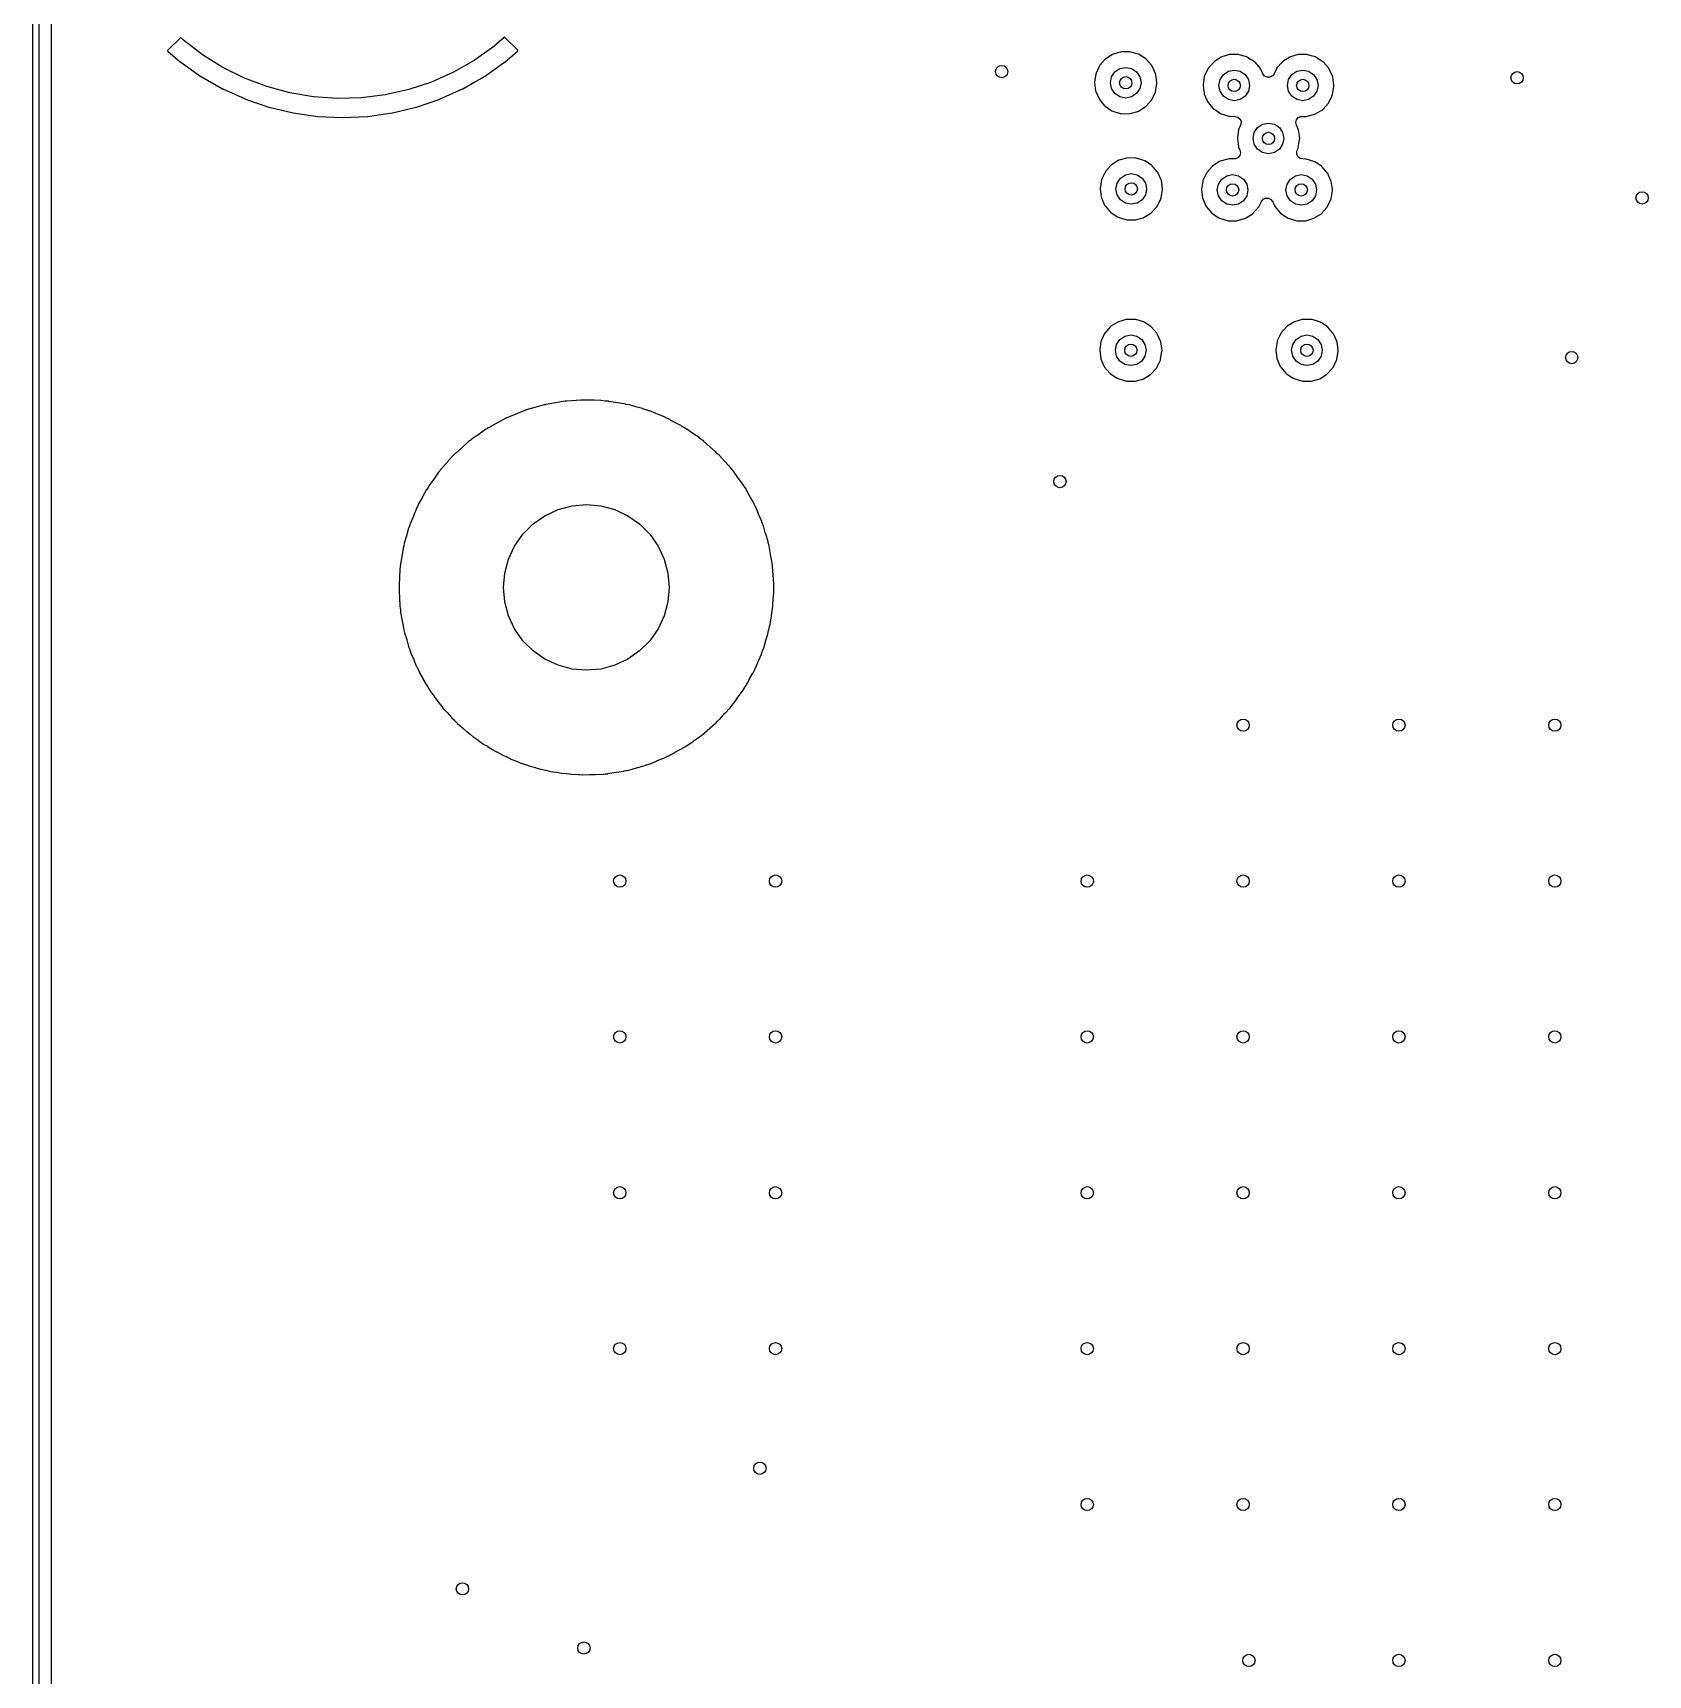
# Model space of a CAD drawing. Extents: x 0 to 4.25, y -4.33 to 0.
# Drawn here: x -0.002 to 1.035, y -2.153 to -1.1 of the extents above; entities that cross this region are included whole.
import ezdxf

# ---------------------------------------------------------------- set-up
doc = ezdxf.new("R2010")
doc.units = 0
doc.header["$MEASUREMENT"] = 0
doc.layers.add('BLACK', color=7, linetype='CONTINUOUS')

msp = doc.modelspace()

# ---------------------------------------------------------------- linework, layer by layer
at = {"layer": 'BLACK', "linetype": 'CONTINUOUS'}
for p, q in [((-0.001969, -4.33071), (-0.001969, 0)), ((0.001969, -0.001969), (0.001969, -4.32874)), ((0.009961, -2.68157), (0.009961, -0.013961)), ((0.092895, -1.10241), (0.08474, -1.11056)), ((0.094784, -1.10418), (0.092895, -1.10241)), ((0.106974, -1.11357), (0.094784, -1.10418)), ((0.300752, -1.10235), (0.293805, -1.10835)), ((0.30913, -1.11073), (0.300752, -1.10235)), ((0.08474, -1.11056), (0.084506, -1.11102)), ((0.084506, -1.11102), (0.084523, -1.11112)), ((0.084523, -1.11112), (0.084589, -1.11121)), ((0.084589, -1.11121), (0.092811, -1.11823)), ((0.120022, -1.12172), (0.106974, -1.11357)), ((0.293805, -1.10835), (0.281233, -1.11722)), ((0.30089, -1.11823), (0.308929, -1.11136)), ((0.308929, -1.11136), (0.30914, -1.11102)), ((0.30919, -1.11082), (0.30913, -1.11073)), ((0.30914, -1.11102), (0.309198, -1.11092)), ((0.309198, -1.11092), (0.30919, -1.11082)), ((0.686127, -1.11649), (0.682738, -1.12033)), ((0.686548, -1.11614), (0.686127, -1.11649)), ((0.690878, -1.1134), (0.686548, -1.11614)), ((0.691382, -1.11318), (0.690878, -1.1134)), ((0.696305, -1.11177), (0.691382, -1.11318)), ((0.696853, -1.1117), (0.696305, -1.11177)), ((0.701972, -1.11173), (0.696853, -1.1117)), ((0.702519, -1.11181), (0.701972, -1.11173)), ((0.707424, -1.11328), (0.702519, -1.11181)), ((0.707926, -1.11351), (0.707424, -1.11328)), ((0.712222, -1.11629), (0.707926, -1.11351)), ((0.712639, -1.11666), (0.712222, -1.11629)), ((0.71598, -1.12053), (0.712639, -1.11666)), ((0.76048, -1.11514), (0.75615, -1.11787)), ((0.760985, -1.11491), (0.76048, -1.11514)), ((0.765907, -1.1135), (0.760985, -1.11491)), ((0.766455, -1.11343), (0.765907, -1.1135)), ((0.771575, -1.11346), (0.766455, -1.11343)), ((0.772122, -1.11354), (0.771575, -1.11346)), ((0.777026, -1.11501), (0.772122, -1.11354)), ((0.777528, -1.11524), (0.777026, -1.11501)), ((0.781824, -1.11802), (0.777528, -1.11524)), ((0.80448, -1.11514), (0.80015, -1.11787)), ((0.804985, -1.11491), (0.80448, -1.11514)), ((0.809907, -1.1135), (0.804985, -1.11491)), ((0.810455, -1.11343), (0.809907, -1.1135)), ((0.815575, -1.11346), (0.810455, -1.11343)), ((0.816121, -1.11354), (0.815575, -1.11346)), ((0.818302, -1.11419), (0.816121, -1.11354)), ((0.821026, -1.11501), (0.818302, -1.11419)), ((0.821528, -1.11524), (0.821026, -1.11501)), ((0.825824, -1.11802), (0.821528, -1.11524)), ((0.092811, -1.11823), (0.092956, -1.11834)), ((0.092956, -1.11834), (0.105881, -1.12742)), ((0.133803, -1.12856), (0.120022, -1.12172)), ((0.267855, -1.12482), (0.253799, -1.13107)), ((0.281233, -1.11722), (0.267855, -1.12482)), ((0.28782, -1.12742), (0.300744, -1.11834)), ((0.300744, -1.11834), (0.30089, -1.11823)), ((0.680097, -1.12596), (0.679309, -1.13101)), ((0.680258, -1.12543), (0.680097, -1.12596)), ((0.682434, -1.12079), (0.680258, -1.12543)), ((0.682738, -1.12033), (0.682434, -1.12079)), ((0.690198, -1.12777), (0.692332, -1.12458)), ((0.692332, -1.12458), (0.695525, -1.12244)), ((0.695525, -1.12244), (0.699291, -1.12169)), ((0.699291, -1.12169), (0.703058, -1.12244)), ((0.703058, -1.12244), (0.706251, -1.12458)), ((0.706251, -1.12458), (0.708385, -1.12777)), ((0.716279, -1.121), (0.71598, -1.12053)), ((0.718397, -1.12566), (0.716279, -1.121)), ((0.718553, -1.12619), (0.718397, -1.12566)), ((0.719297, -1.13139), (0.718553, -1.12619)), ((0.749861, -1.12716), (0.749699, -1.12769)), ((0.752036, -1.12253), (0.749861, -1.12716)), ((0.75234, -1.12206), (0.752036, -1.12253)), ((0.755729, -1.11823), (0.75234, -1.12206)), ((0.75615, -1.11787), (0.755729, -1.11823)), ((0.7598, -1.1295), (0.761934, -1.12631)), ((0.761934, -1.12631), (0.765127, -1.12417)), ((0.765127, -1.12417), (0.768894, -1.12343)), ((0.768894, -1.12343), (0.77266, -1.12417)), ((0.77266, -1.12417), (0.775853, -1.12631)), ((0.775853, -1.12631), (0.777987, -1.1295)), ((0.782241, -1.11839), (0.781824, -1.11802)), ((0.785583, -1.12227), (0.782241, -1.11839)), ((0.785881, -1.12273), (0.785583, -1.12227)), ((0.787246, -1.12574), (0.785881, -1.12273)), ((0.788425, -1.12723), (0.787246, -1.12574)), ((0.790036, -1.12799), (0.788425, -1.12723)), ((0.793412, -1.12718), (0.791816, -1.12797)), ((0.794509, -1.12578), (0.793412, -1.12718)), ((0.796036, -1.12253), (0.794509, -1.12578)), ((0.79634, -1.12206), (0.796036, -1.12253)), ((0.799729, -1.11823), (0.79634, -1.12206)), ((0.80015, -1.11787), (0.799729, -1.11823)), ((0.8038, -1.1295), (0.805934, -1.12631)), ((0.805934, -1.12631), (0.809127, -1.12417)), ((0.809127, -1.12417), (0.812894, -1.12343)), ((0.812894, -1.12343), (0.81666, -1.12417)), ((0.81666, -1.12417), (0.819853, -1.12631)), ((0.819853, -1.12631), (0.821987, -1.1295)), ((0.826241, -1.11839), (0.825824, -1.11802)), ((0.829583, -1.12227), (0.826241, -1.11839)), ((0.829881, -1.12273), (0.829583, -1.12227)), ((0.832, -1.12739), (0.829881, -1.12273)), ((0.832155, -1.12792), (0.832, -1.12739)), ((0.105881, -1.12742), (0.106036, -1.12752)), ((0.106036, -1.12752), (0.119759, -1.13535)), ((0.119759, -1.13535), (0.119923, -1.13543)), ((0.119923, -1.13543), (0.134321, -1.14193)), ((0.148186, -1.13402), (0.133803, -1.12856)), ((0.163034, -1.13806), (0.148186, -1.13402)), ((0.2392, -1.13593), (0.224197, -1.13934)), ((0.253799, -1.13107), (0.2392, -1.13593)), ((0.25938, -1.14193), (0.273778, -1.13543)), ((0.273778, -1.13543), (0.273942, -1.13535)), ((0.273942, -1.13535), (0.280574, -1.13157)), ((0.280574, -1.13157), (0.286252, -1.12833)), ((0.286252, -1.12833), (0.287664, -1.12752)), ((0.287664, -1.12752), (0.28782, -1.12742)), ((0.679309, -1.13101), (0.679302, -1.13157)), ((0.679302, -1.13157), (0.679966, -1.13664)), ((0.679966, -1.13664), (0.680115, -1.13718)), ((0.680115, -1.13718), (0.682177, -1.14186)), ((0.689449, -1.13154), (0.690198, -1.12777)), ((0.690198, -1.1353), (0.689449, -1.13154)), ((0.692332, -1.1385), (0.690198, -1.1353)), ((0.708385, -1.1353), (0.706251, -1.1385)), ((0.708385, -1.12777), (0.709134, -1.13154)), ((0.709134, -1.13154), (0.708385, -1.1353)), ((0.716016, -1.14248), (0.718248, -1.13788)), ((0.718248, -1.13788), (0.718416, -1.13735)), ((0.718416, -1.13735), (0.719287, -1.13217)), ((0.719287, -1.13217), (0.719314, -1.13187)), ((0.719317, -1.13169), (0.719297, -1.13139)), ((0.719314, -1.13187), (0.719317, -1.13169)), ((0.748911, -1.13275), (0.748905, -1.1333)), ((0.748905, -1.1333), (0.749569, -1.13838)), ((0.749699, -1.12769), (0.748911, -1.13275)), ((0.759051, -1.13327), (0.7598, -1.1295)), ((0.7598, -1.13703), (0.759051, -1.13327)), ((0.761934, -1.14023), (0.7598, -1.13703)), ((0.777987, -1.13703), (0.775853, -1.14023)), ((0.777987, -1.1295), (0.778736, -1.13327)), ((0.778736, -1.13327), (0.777987, -1.13703)), ((0.791816, -1.12797), (0.790036, -1.12799)), ((0.803051, -1.13327), (0.8038, -1.1295)), ((0.8038, -1.13703), (0.803051, -1.13327)), ((0.805934, -1.14023), (0.8038, -1.13703)), ((0.821987, -1.13703), (0.819853, -1.14023)), ((0.821987, -1.1295), (0.822736, -1.13327)), ((0.822736, -1.13327), (0.821987, -1.13703)), ((0.832019, -1.13908), (0.83289, -1.1339)), ((0.832899, -1.13312), (0.832155, -1.12792)), ((0.83289, -1.1339), (0.832917, -1.1336)), ((0.832919, -1.13342), (0.832899, -1.13312)), ((0.832917, -1.1336), (0.832919, -1.13342)), ((0.134321, -1.14193), (0.134492, -1.142)), ((0.134492, -1.142), (0.149437, -1.14712)), ((0.149437, -1.14712), (0.149614, -1.14717)), ((0.149614, -1.14717), (0.164974, -1.15086)), ((0.178204, -1.14062), (0.163034, -1.13806)), ((0.193552, -1.1417), (0.178204, -1.14062)), ((0.208932, -1.14127), (0.193552, -1.1417)), ((0.224197, -1.13934), (0.208932, -1.14127)), ((0.228726, -1.15086), (0.244087, -1.14717)), ((0.244087, -1.14717), (0.244264, -1.14712)), ((0.244264, -1.14712), (0.259209, -1.142)), ((0.259209, -1.142), (0.25938, -1.14193)), ((0.682177, -1.14186), (0.682469, -1.14233)), ((0.682469, -1.14233), (0.685763, -1.14625)), ((0.685763, -1.14625), (0.686175, -1.14662)), ((0.686175, -1.14662), (0.690437, -1.14946)), ((0.695525, -1.14063), (0.692332, -1.1385)), ((0.699291, -1.14138), (0.695525, -1.14063)), ((0.703058, -1.14063), (0.699291, -1.14138)), ((0.706251, -1.1385), (0.703058, -1.14063)), ((0.707483, -1.14977), (0.711846, -1.14709)), ((0.711846, -1.14709), (0.712271, -1.14674)), ((0.712271, -1.14674), (0.715707, -1.14294)), ((0.715707, -1.14294), (0.716016, -1.14248)), ((0.749569, -1.13838), (0.749717, -1.13891)), ((0.749717, -1.13891), (0.751779, -1.14359)), ((0.751779, -1.14359), (0.752071, -1.14406)), ((0.752071, -1.14406), (0.755365, -1.14798)), ((0.755365, -1.14798), (0.755778, -1.14835)), ((0.755778, -1.14835), (0.760039, -1.15119)), ((0.765127, -1.14236), (0.761934, -1.14023)), ((0.768894, -1.14311), (0.765127, -1.14236)), ((0.77266, -1.14236), (0.768894, -1.14311)), ((0.775853, -1.14023), (0.77266, -1.14236)), ((0.809127, -1.14236), (0.805934, -1.14023)), ((0.812894, -1.14311), (0.809127, -1.14236)), ((0.81666, -1.14236), (0.812894, -1.14311)), ((0.819853, -1.14023), (0.81666, -1.14236)), ((0.825448, -1.14882), (0.825874, -1.14847)), ((0.825874, -1.14847), (0.829309, -1.14467)), ((0.829309, -1.14467), (0.829618, -1.14422)), ((0.829618, -1.14422), (0.831851, -1.13961)), ((0.831851, -1.13961), (0.832019, -1.13908)), ((0.164974, -1.15086), (0.165156, -1.15089)), ((0.165156, -1.15089), (0.180795, -1.15312)), ((0.180795, -1.15312), (0.180979, -1.15314)), ((0.180979, -1.15314), (0.196758, -1.15388)), ((0.196758, -1.15388), (0.196943, -1.15388)), ((0.196943, -1.15388), (0.212722, -1.15314)), ((0.212722, -1.15314), (0.212906, -1.15312)), ((0.212906, -1.15312), (0.228544, -1.15089)), ((0.228544, -1.15089), (0.228726, -1.15086)), ((0.690437, -1.14946), (0.690936, -1.14969)), ((0.690936, -1.14969), (0.695823, -1.15122)), ((0.695823, -1.15122), (0.696369, -1.15131)), ((0.696369, -1.15131), (0.701487, -1.1514)), ((0.701487, -1.1514), (0.702036, -1.15134)), ((0.702036, -1.15134), (0.706975, -1.14999)), ((0.706975, -1.14999), (0.707483, -1.14977)), ((0.760039, -1.15119), (0.760539, -1.15143)), ((0.760539, -1.15143), (0.765425, -1.15295)), ((0.765425, -1.15295), (0.765971, -1.15304)), ((0.765971, -1.15304), (0.769419, -1.15311)), ((0.769419, -1.15311), (0.771147, -1.15353)), ((0.771147, -1.15353), (0.772518, -1.15467)), ((0.772967, -1.1588), (0.771861, -1.16116)), ((0.772518, -1.15467), (0.773261, -1.15629)), ((0.773229, -1.15807), (0.772967, -1.1588)), ((0.773261, -1.15629), (0.773229, -1.15807)), ((0.783934, -1.16031), (0.787127, -1.15817)), ((0.787127, -1.15817), (0.790894, -1.15743)), ((0.790894, -1.15743), (0.79466, -1.15817)), ((0.79466, -1.15817), (0.797853, -1.16031)), ((0.808438, -1.157), (0.808872, -1.15527)), ((0.808795, -1.15874), (0.808438, -1.157)), ((0.81, -1.16139), (0.808795, -1.15874)), ((0.808872, -1.15527), (0.810012, -1.15391)), ((0.810012, -1.15391), (0.811633, -1.15317)), ((0.811633, -1.15317), (0.81251, -1.15309)), ((0.81251, -1.15309), (0.81509, -1.15314)), ((0.81509, -1.15314), (0.815639, -1.15307)), ((0.815639, -1.15307), (0.820578, -1.15172)), ((0.820578, -1.15172), (0.821085, -1.1515)), ((0.821085, -1.1515), (0.825448, -1.14882)), ((0.770911, -1.16675), (0.770905, -1.1673)), ((0.770905, -1.1673), (0.771569, -1.17238)), ((0.771699, -1.16169), (0.770911, -1.16675)), ((0.771861, -1.16116), (0.771699, -1.16169)), ((0.781051, -1.16727), (0.7818, -1.1635)), ((0.7818, -1.17103), (0.781051, -1.16727)), ((0.7818, -1.1635), (0.783934, -1.16031)), ((0.797853, -1.16031), (0.799987, -1.1635)), ((0.799987, -1.1635), (0.800736, -1.16727)), ((0.800736, -1.16727), (0.799987, -1.17103)), ((0.810155, -1.16192), (0.81, -1.16139)), ((0.810019, -1.17308), (0.81089, -1.1679)), ((0.810899, -1.16712), (0.810155, -1.16192)), ((0.81089, -1.1679), (0.810917, -1.1676)), ((0.810919, -1.16742), (0.810899, -1.16712)), ((0.810917, -1.1676), (0.810919, -1.16742)), ((0.699888, -1.17988), (0.694965, -1.18129)), ((0.700435, -1.17981), (0.699888, -1.17988)), ((0.705555, -1.17984), (0.700435, -1.17981)), ((0.706102, -1.17992), (0.705555, -1.17984)), ((0.711007, -1.18139), (0.706102, -1.17992)), ((0.77129, -1.17966), (0.769661, -1.18038)), ((0.772447, -1.17831), (0.77129, -1.17966)), ((0.771569, -1.17238), (0.771717, -1.17291)), ((0.771717, -1.17291), (0.772566, -1.17484)), ((0.772902, -1.17659), (0.772447, -1.17831)), ((0.772566, -1.17484), (0.772902, -1.17659)), ((0.783934, -1.17423), (0.7818, -1.17103)), ((0.787127, -1.17636), (0.783934, -1.17423)), ((0.790894, -1.17711), (0.787127, -1.17636)), ((0.79466, -1.17636), (0.790894, -1.17711)), ((0.797853, -1.17423), (0.79466, -1.17636)), ((0.799987, -1.17103), (0.797853, -1.17423)), ((0.809014, -1.17732), (0.809025, -1.17554)), ((0.809776, -1.17892), (0.809014, -1.17732)), ((0.809025, -1.17554), (0.809319, -1.17471)), ((0.809319, -1.17471), (0.809851, -1.17361)), ((0.811161, -1.18004), (0.809776, -1.17892)), ((0.809851, -1.17361), (0.810019, -1.17308)), ((0.812894, -1.18045), (0.811161, -1.18004)), ((0.686017, -1.1889), (0.683841, -1.19354)), ((0.68632, -1.18844), (0.686017, -1.1889)), ((0.68971, -1.1846), (0.68632, -1.18844)), ((0.690131, -1.18425), (0.68971, -1.1846)), ((0.69446, -1.18151), (0.690131, -1.18425)), ((0.694965, -1.18129), (0.69446, -1.18151)), ((0.695914, -1.19269), (0.699107, -1.19055)), ((0.699107, -1.19055), (0.702874, -1.1898)), ((0.702874, -1.1898), (0.706641, -1.19055)), ((0.706641, -1.19055), (0.709834, -1.19269)), ((0.711509, -1.18162), (0.711007, -1.18139)), ((0.715805, -1.1844), (0.711509, -1.18162)), ((0.716221, -1.18477), (0.715805, -1.1844)), ((0.719563, -1.18864), (0.716221, -1.18477)), ((0.719861, -1.18911), (0.719563, -1.18864)), ((0.72198, -1.19377), (0.719861, -1.18911)), ((0.751036, -1.18953), (0.748861, -1.19416)), ((0.75134, -1.18906), (0.751036, -1.18953)), ((0.754729, -1.18523), (0.75134, -1.18906)), ((0.75515, -1.18487), (0.754729, -1.18523)), ((0.75948, -1.18214), (0.75515, -1.18487)), ((0.759985, -1.18191), (0.75948, -1.18214)), ((0.764907, -1.1805), (0.759985, -1.18191)), ((0.764127, -1.19117), (0.767894, -1.19043)), ((0.765455, -1.18043), (0.764907, -1.1805)), ((0.76888, -1.18045), (0.765455, -1.18043)), ((0.767894, -1.19043), (0.77166, -1.19117)), ((0.769661, -1.18038), (0.76888, -1.18045)), ((0.808127, -1.19117), (0.811894, -1.19043)), ((0.811894, -1.19043), (0.81566, -1.19117)), ((0.814574, -1.18046), (0.812894, -1.18045)), ((0.815122, -1.18054), (0.814574, -1.18046)), ((0.820026, -1.18201), (0.815122, -1.18054)), ((0.820528, -1.18224), (0.820026, -1.18201)), ((0.824824, -1.18502), (0.820528, -1.18224)), ((0.825241, -1.18539), (0.824824, -1.18502)), ((0.828583, -1.18927), (0.825241, -1.18539)), ((0.828881, -1.18973), (0.828583, -1.18927)), ((0.831, -1.19439), (0.828881, -1.18973)), ((0.682892, -1.19913), (0.682885, -1.19968)), ((0.682885, -1.19968), (0.683549, -1.20475)), ((0.683679, -1.19407), (0.682892, -1.19913)), ((0.683841, -1.19354), (0.683679, -1.19407)), ((0.693031, -1.19965), (0.693781, -1.19588)), ((0.693781, -1.20341), (0.693031, -1.19965)), ((0.693781, -1.19588), (0.695914, -1.19269)), ((0.709834, -1.19269), (0.711967, -1.19588)), ((0.711967, -1.19588), (0.712717, -1.19965)), ((0.712717, -1.19965), (0.711967, -1.20341)), ((0.722135, -1.1943), (0.72198, -1.19377)), ((0.721999, -1.20546), (0.722867, -1.2003)), ((0.72288, -1.1995), (0.722135, -1.1943)), ((0.722867, -1.2003), (0.72287, -1.20028)), ((0.72287, -1.20028), (0.722879, -1.20018)), ((0.722879, -1.20018), (0.722897, -1.19998)), ((0.722879, -1.20018), (0.722879, -1.20018)), ((0.722899, -1.1998), (0.72288, -1.1995)), ((0.722897, -1.19998), (0.722899, -1.1998)), ((0.747911, -1.19975), (0.747905, -1.2003)), ((0.747905, -1.2003), (0.748569, -1.20538)), ((0.748699, -1.19469), (0.747911, -1.19975)), ((0.748861, -1.19416), (0.748699, -1.19469)), ((0.758051, -1.20027), (0.7588, -1.1965)), ((0.7588, -1.20403), (0.758051, -1.20027)), ((0.7588, -1.1965), (0.760934, -1.19331)), ((0.760934, -1.19331), (0.764127, -1.19117)), ((0.77166, -1.19117), (0.774853, -1.19331)), ((0.774853, -1.19331), (0.776987, -1.1965)), ((0.776987, -1.1965), (0.777736, -1.20027)), ((0.777736, -1.20027), (0.776987, -1.20403)), ((0.802051, -1.20027), (0.8028, -1.1965)), ((0.8028, -1.20403), (0.802051, -1.20027)), ((0.8028, -1.1965), (0.804934, -1.19331)), ((0.804934, -1.19331), (0.808127, -1.19117)), ((0.81566, -1.19117), (0.818853, -1.19331)), ((0.818853, -1.19331), (0.820987, -1.1965)), ((0.820987, -1.1965), (0.821736, -1.20027)), ((0.821736, -1.20027), (0.820987, -1.20403)), ((0.831155, -1.19492), (0.831, -1.19439)), ((0.831019, -1.20608), (0.83189, -1.2009)), ((0.831899, -1.20012), (0.831155, -1.19492)), ((0.83189, -1.2009), (0.831917, -1.2006)), ((0.831919, -1.20042), (0.831899, -1.20012)), ((0.831917, -1.2006), (0.831919, -1.20042)), ((0.683549, -1.20475), (0.683698, -1.20529)), ((0.683698, -1.20529), (0.685759, -1.20997)), ((0.685759, -1.20997), (0.686052, -1.21044)), ((0.686052, -1.21044), (0.689346, -1.21436)), ((0.695914, -1.20661), (0.693781, -1.20341)), ((0.699107, -1.20874), (0.695914, -1.20661)), ((0.702874, -1.20949), (0.699107, -1.20874)), ((0.706641, -1.20874), (0.702874, -1.20949)), ((0.709834, -1.20661), (0.706641, -1.20874)), ((0.711967, -1.20341), (0.709834, -1.20661)), ((0.715854, -1.21485), (0.719289, -1.21105)), ((0.719289, -1.21105), (0.719599, -1.21059)), ((0.719599, -1.21059), (0.721831, -1.20599)), ((0.721831, -1.20599), (0.721999, -1.20546)), ((0.748569, -1.20538), (0.748717, -1.20591)), ((0.748717, -1.20591), (0.750779, -1.21059)), ((0.750779, -1.21059), (0.751071, -1.21106)), ((0.751071, -1.21106), (0.754365, -1.21498)), ((0.760934, -1.20723), (0.7588, -1.20403)), ((0.764127, -1.20936), (0.760934, -1.20723)), ((0.767894, -1.21011), (0.764127, -1.20936)), ((0.77166, -1.20936), (0.767894, -1.21011)), ((0.774853, -1.20723), (0.77166, -1.20936)), ((0.776987, -1.20403), (0.774853, -1.20723)), ((0.780874, -1.21547), (0.784309, -1.21167)), ((0.784309, -1.21167), (0.784618, -1.21122)), ((0.784618, -1.21122), (0.786312, -1.20772)), ((0.786312, -1.20772), (0.787425, -1.20633)), ((0.787425, -1.20633), (0.789031, -1.20556)), ((0.789031, -1.20556), (0.790811, -1.20557)), ((0.790811, -1.20557), (0.792413, -1.20634)), ((0.792413, -1.20634), (0.793573, -1.20785)), ((0.793573, -1.20785), (0.794779, -1.21059)), ((0.794779, -1.21059), (0.795071, -1.21106)), ((0.795071, -1.21106), (0.798365, -1.21498)), ((0.804934, -1.20723), (0.8028, -1.20403)), ((0.808127, -1.20936), (0.804934, -1.20723)), ((0.811894, -1.21011), (0.808127, -1.20936)), ((0.81566, -1.20936), (0.811894, -1.21011)), ((0.818853, -1.20723), (0.81566, -1.20936)), ((0.820987, -1.20403), (0.818853, -1.20723)), ((0.824874, -1.21547), (0.828309, -1.21167)), ((0.828309, -1.21167), (0.828618, -1.21122)), ((0.828618, -1.21122), (0.830851, -1.20661)), ((0.830851, -1.20661), (0.831019, -1.20608)), ((0.689346, -1.21436), (0.689758, -1.21473)), ((0.689758, -1.21473), (0.69402, -1.21757)), ((0.69402, -1.21757), (0.694519, -1.2178)), ((0.694519, -1.2178), (0.699405, -1.21933)), ((0.699405, -1.21933), (0.699951, -1.21942)), ((0.699951, -1.21942), (0.70507, -1.21951)), ((0.70507, -1.21951), (0.705619, -1.21945)), ((0.705619, -1.21945), (0.710558, -1.2181)), ((0.710558, -1.2181), (0.711066, -1.21788)), ((0.711066, -1.21788), (0.715428, -1.2152)), ((0.715428, -1.2152), (0.715854, -1.21485)), ((0.754365, -1.21498), (0.754778, -1.21535)), ((0.754778, -1.21535), (0.759039, -1.21819)), ((0.759039, -1.21819), (0.759539, -1.21843)), ((0.759539, -1.21843), (0.764425, -1.21995)), ((0.764425, -1.21995), (0.764971, -1.22004)), ((0.764971, -1.22004), (0.77009, -1.22014)), ((0.77009, -1.22014), (0.770639, -1.22007)), ((0.770639, -1.22007), (0.775578, -1.21872)), ((0.775578, -1.21872), (0.776085, -1.2185)), ((0.776085, -1.2185), (0.780448, -1.21582)), ((0.780448, -1.21582), (0.780874, -1.21547)), ((0.798365, -1.21498), (0.798778, -1.21535)), ((0.798778, -1.21535), (0.803039, -1.21819)), ((0.803039, -1.21819), (0.803539, -1.21843)), ((0.803539, -1.21843), (0.808425, -1.21995)), ((0.808425, -1.21995), (0.808971, -1.22004)), ((0.808971, -1.22004), (0.81409, -1.22014)), ((0.81409, -1.22014), (0.814639, -1.22007)), ((0.814639, -1.22007), (0.819578, -1.21872)), ((0.819578, -1.21872), (0.820085, -1.2185)), ((0.820085, -1.2185), (0.824448, -1.21582)), ((0.824448, -1.21582), (0.824874, -1.21547)), ((0.694145, -1.28506), (0.689816, -1.28779)), ((0.69465, -1.28483), (0.694145, -1.28506)), ((0.699573, -1.28342), (0.69465, -1.28483)), ((0.70012, -1.28335), (0.699573, -1.28342)), ((0.70524, -1.28338), (0.70012, -1.28335)), ((0.705787, -1.28346), (0.70524, -1.28338)), ((0.710692, -1.28493), (0.705787, -1.28346)), ((0.711194, -1.28516), (0.710692, -1.28493)), ((0.71549, -1.28795), (0.711194, -1.28516)), ((0.807177, -1.28506), (0.802847, -1.28779)), ((0.807681, -1.28483), (0.807177, -1.28506)), ((0.812604, -1.28342), (0.807681, -1.28483)), ((0.813152, -1.28335), (0.812604, -1.28342)), ((0.818271, -1.28338), (0.813152, -1.28335)), ((0.818818, -1.28346), (0.818271, -1.28338)), ((0.823723, -1.28493), (0.818818, -1.28346)), ((0.824225, -1.28516), (0.823723, -1.28493)), ((0.828521, -1.28795), (0.824225, -1.28516)), ((0.685702, -1.29245), (0.683526, -1.29708)), ((0.686005, -1.29198), (0.685702, -1.29245)), ((0.689395, -1.28815), (0.686005, -1.29198)), ((0.689816, -1.28779), (0.689395, -1.28815)), ((0.695599, -1.29623), (0.698792, -1.2941)), ((0.698792, -1.2941), (0.702559, -1.29335)), ((0.702559, -1.29335), (0.706326, -1.2941)), ((0.706326, -1.2941), (0.709519, -1.29623)), ((0.715906, -1.28831), (0.71549, -1.28795)), ((0.719248, -1.29219), (0.715906, -1.28831)), ((0.719546, -1.29265), (0.719248, -1.29219)), ((0.721665, -1.29731), (0.719546, -1.29265)), ((0.798733, -1.29245), (0.796558, -1.29708)), ((0.799037, -1.29198), (0.798733, -1.29245)), ((0.802426, -1.28815), (0.799037, -1.29198)), ((0.802847, -1.28779), (0.802426, -1.28815)), ((0.808631, -1.29623), (0.811824, -1.2941)), ((0.811824, -1.2941), (0.815591, -1.29335)), ((0.815591, -1.29335), (0.819357, -1.2941)), ((0.819357, -1.2941), (0.82255, -1.29623)), ((0.828938, -1.28831), (0.828521, -1.28795)), ((0.83228, -1.29219), (0.828938, -1.28831)), ((0.832578, -1.29265), (0.83228, -1.29219)), ((0.834697, -1.29731), (0.832578, -1.29265)), ((0.682577, -1.30267), (0.68257, -1.30322)), ((0.68257, -1.30322), (0.683234, -1.3083)), ((0.683364, -1.29761), (0.682577, -1.30267)), ((0.683526, -1.29708), (0.683364, -1.29761)), ((0.692717, -1.30319), (0.693466, -1.29942)), ((0.693466, -1.30696), (0.692717, -1.30319)), ((0.693466, -1.29942), (0.695599, -1.29623)), ((0.709519, -1.29623), (0.711652, -1.29942)), ((0.711652, -1.29942), (0.712402, -1.30319)), ((0.712402, -1.30319), (0.711652, -1.30696)), ((0.72182, -1.29784), (0.721665, -1.29731)), ((0.721684, -1.309), (0.722555, -1.30383)), ((0.722565, -1.30304), (0.72182, -1.29784)), ((0.722555, -1.30383), (0.722582, -1.30352)), ((0.722576, -1.30322), (0.722565, -1.30304)), ((0.722584, -1.30334), (0.722576, -1.30322)), ((0.722582, -1.30352), (0.722584, -1.30341)), ((0.722584, -1.30341), (0.722584, -1.30334)), ((0.795608, -1.30267), (0.795602, -1.30322)), ((0.795602, -1.30322), (0.796265, -1.3083)), ((0.796396, -1.29761), (0.795608, -1.30267)), ((0.796558, -1.29708), (0.796396, -1.29761)), ((0.805748, -1.30319), (0.806497, -1.29942)), ((0.806497, -1.30696), (0.805748, -1.30319)), ((0.806497, -1.29942), (0.808631, -1.29623)), ((0.82255, -1.29623), (0.824684, -1.29942)), ((0.824684, -1.29942), (0.825433, -1.30319)), ((0.825433, -1.30319), (0.824684, -1.30696)), ((0.834852, -1.29784), (0.834697, -1.29731)), ((0.834716, -1.309), (0.835587, -1.30383)), ((0.835596, -1.30304), (0.834852, -1.29784)), ((0.835587, -1.30383), (0.835614, -1.30352)), ((0.835616, -1.30334), (0.835596, -1.30304)), ((0.835614, -1.30352), (0.835616, -1.30334)), ((0.683234, -1.3083), (0.683383, -1.30883)), ((0.683383, -1.30883), (0.685444, -1.31352)), ((0.685444, -1.31352), (0.685737, -1.31399)), ((0.685737, -1.31399), (0.689031, -1.3179)), ((0.695599, -1.31015), (0.693466, -1.30696)), ((0.698792, -1.31228), (0.695599, -1.31015)), ((0.702559, -1.31303), (0.698792, -1.31228)), ((0.706326, -1.31228), (0.702559, -1.31303)), ((0.709519, -1.31015), (0.706326, -1.31228)), ((0.711652, -1.30696), (0.709519, -1.31015)), ((0.715539, -1.31839), (0.718974, -1.31459)), ((0.718974, -1.31459), (0.719284, -1.31414)), ((0.719284, -1.31414), (0.721516, -1.30953)), ((0.721516, -1.30953), (0.721684, -1.309)), ((0.796265, -1.3083), (0.796414, -1.30883)), ((0.796414, -1.30883), (0.798476, -1.31352)), ((0.798476, -1.31352), (0.798768, -1.31399)), ((0.798768, -1.31399), (0.802062, -1.3179)), ((0.808631, -1.31015), (0.806497, -1.30696)), ((0.811824, -1.31228), (0.808631, -1.31015)), ((0.815591, -1.31303), (0.811824, -1.31228)), ((0.819357, -1.31228), (0.815591, -1.31303)), ((0.82255, -1.31015), (0.819357, -1.31228)), ((0.824684, -1.30696), (0.82255, -1.31015)), ((0.82857, -1.31839), (0.832006, -1.31459)), ((0.832006, -1.31459), (0.832315, -1.31414)), ((0.832315, -1.31414), (0.834547, -1.30953)), ((0.834547, -1.30953), (0.834716, -1.309)), ((0.689031, -1.3179), (0.689443, -1.31827)), ((0.689443, -1.31827), (0.693705, -1.32111)), ((0.693705, -1.32111), (0.694204, -1.32135)), ((0.694204, -1.32135), (0.699091, -1.32287)), ((0.699091, -1.32287), (0.699636, -1.32296)), ((0.699636, -1.32296), (0.704755, -1.32306)), ((0.704755, -1.32306), (0.705304, -1.32299)), ((0.705304, -1.32299), (0.710243, -1.32164)), ((0.710243, -1.32164), (0.710751, -1.32142)), ((0.710751, -1.32142), (0.715114, -1.31874)), ((0.715114, -1.31874), (0.715539, -1.31839)), ((0.802062, -1.3179), (0.802475, -1.31827)), ((0.802475, -1.31827), (0.806736, -1.32111)), ((0.806736, -1.32111), (0.807236, -1.32135)), ((0.807236, -1.32135), (0.812122, -1.32287)), ((0.812122, -1.32287), (0.812668, -1.32296)), ((0.812668, -1.32296), (0.817787, -1.32306)), ((0.817787, -1.32306), (0.818335, -1.32299)), ((0.818335, -1.32299), (0.823274, -1.32164)), ((0.823274, -1.32164), (0.823782, -1.32142)), ((0.823782, -1.32142), (0.828145, -1.31874)), ((0.828145, -1.31874), (0.82857, -1.31839)), ((0.326278, -1.33813), (0.326061, -1.33818)), ((0.32665, -1.33807), (0.326278, -1.33813)), ((0.327048, -1.33798), (0.32665, -1.33807)), ((0.327293, -1.33791), (0.327048, -1.33798)), ((0.327506, -1.33786), (0.327293, -1.33791)), ((0.333334, -1.33692), (0.327506, -1.33786)), ((0.333372, -1.33691), (0.333334, -1.33692)), ((0.339496, -1.33586), (0.333372, -1.33691)), ((0.339718, -1.33583), (0.339496, -1.33586)), ((0.339985, -1.33582), (0.339718, -1.33583)), ((0.340399, -1.33577), (0.339985, -1.33582)), ((0.340542, -1.33575), (0.340399, -1.33577)), ((0.34076, -1.33573), (0.340542, -1.33575)), ((0.346742, -1.33543), (0.34076, -1.33573)), ((0.346774, -1.33543), (0.346742, -1.33543)), ((0.349711, -1.33527), (0.346774, -1.33543)), ((0.349822, -1.33526), (0.349711, -1.33527)), ((0.350153, -1.33526), (0.349822, -1.33526)), ((0.350348, -1.33526), (0.350153, -1.33526)), ((0.35395, -1.33508), (0.350348, -1.33526)), ((0.354168, -1.33508), (0.35395, -1.33508)), ((0.356894, -1.33526), (0.354168, -1.33508)), ((0.357145, -1.33526), (0.356894, -1.33526)), ((0.358174, -1.33526), (0.357145, -1.33526)), ((0.358249, -1.33526), (0.358174, -1.33526)), ((0.362561, -1.33543), (0.358249, -1.33526)), ((0.362748, -1.33545), (0.362561, -1.33543)), ((0.364971, -1.33575), (0.362748, -1.33545)), ((0.365259, -1.33578), (0.364971, -1.33575)), ((0.367348, -1.33591), (0.365259, -1.33578)), ((0.367566, -1.33594), (0.367348, -1.33591)), ((0.371644, -1.33666), (0.367566, -1.33594)), ((0.371799, -1.33668), (0.371644, -1.33666)), ((0.376056, -1.33726), (0.371799, -1.33668)), ((0.376273, -1.3373), (0.376056, -1.33726)), ((0.378325, -1.33783), (0.376273, -1.3373)), ((0.378615, -1.33789), (0.378325, -1.33783)), ((0.380571, -1.33823), (0.378615, -1.33789)), ((0.300406, -1.34729), (0.295298, -1.35015)), ((0.300606, -1.34719), (0.300406, -1.34729)), ((0.301155, -1.34696), (0.300606, -1.34719)), ((0.301511, -1.34679), (0.301155, -1.34696)), ((0.301924, -1.34657), (0.301511, -1.34679)), ((0.302122, -1.34648), (0.301924, -1.34657)), ((0.307419, -1.34434), (0.302122, -1.34648)), ((0.307467, -1.34432), (0.307419, -1.34434)), ((0.312975, -1.34201), (0.307467, -1.34432)), ((0.313185, -1.34193), (0.312975, -1.34201)), ((0.313651, -1.3418), (0.313185, -1.34193)), ((0.31403, -1.34167), (0.313651, -1.3418)), ((0.314366, -1.34153), (0.31403, -1.34167)), ((0.314574, -1.34146), (0.314366, -1.34153)), ((0.320169, -1.3399), (0.314574, -1.34146)), ((0.320213, -1.33989), (0.320169, -1.3399)), ((0.326061, -1.33818), (0.320213, -1.33989)), ((0.380784, -1.33828), (0.380571, -1.33823)), ((0.384858, -1.33948), (0.380784, -1.33828)), ((0.385003, -1.33952), (0.384858, -1.33948)), ((0.389274, -1.34061), (0.385003, -1.33952)), ((0.389485, -1.34067), (0.389274, -1.34061)), ((0.391363, -1.34138), (0.389485, -1.34067)), ((0.391651, -1.34148), (0.391363, -1.34138)), ((0.393452, -1.34201), (0.391651, -1.34148)), ((0.393658, -1.34208), (0.393452, -1.34201)), ((0.397673, -1.34377), (0.393658, -1.34208)), ((0.397806, -1.34382), (0.397673, -1.34377)), ((0.402028, -1.34542), (0.397806, -1.34382)), ((0.402231, -1.34551), (0.402028, -1.34542)), ((0.403919, -1.34638), (0.402231, -1.34551)), ((0.404201, -1.34652), (0.403919, -1.34638)), ((0.405833, -1.3472), (0.404201, -1.34652)), ((0.406028, -1.3473), (0.405833, -1.3472)), ((0.409924, -1.34947), (0.406028, -1.3473)), ((0.283807, -1.35735), (0.279278, -1.3605)), ((0.283861, -1.35732), (0.283807, -1.35735)), ((0.288517, -1.35396), (0.283861, -1.35732)), ((0.288704, -1.35385), (0.288517, -1.35396)), ((0.289317, -1.3535), (0.288704, -1.35385)), ((0.289646, -1.3533), (0.289317, -1.3535)), ((0.290121, -1.35297), (0.289646, -1.3533)), ((0.290308, -1.35285), (0.290121, -1.35297)), ((0.295246, -1.35018), (0.290308, -1.35285)), ((0.295298, -1.35015), (0.295246, -1.35018)), ((0.410044, -1.34954), (0.409924, -1.34947)), ((0.414155, -1.35166), (0.410044, -1.34954)), ((0.414346, -1.35177), (0.414155, -1.35166)), ((0.415835, -1.35276), (0.414346, -1.35177)), ((0.416106, -1.35293), (0.415835, -1.35276)), ((0.417556, -1.35374), (0.416106, -1.35293)), ((0.417741, -1.35386), (0.417556, -1.35374)), ((0.421456, -1.35652), (0.417741, -1.35386)), ((0.421562, -1.35659), (0.421456, -1.35652)), ((0.425498, -1.35922), (0.421562, -1.35659)), ((0.269013, -1.36949), (0.268476, -1.37008)), ((0.269168, -1.36934), (0.269013, -1.36949)), ((0.27324, -1.36577), (0.269168, -1.36934)), ((0.273295, -1.36572), (0.27324, -1.36577)), ((0.277459, -1.36194), (0.273295, -1.36572)), ((0.277631, -1.3618), (0.277459, -1.36194)), ((0.27829, -1.36133), (0.277631, -1.3618)), ((0.278588, -1.36109), (0.27829, -1.36133)), ((0.279105, -1.36064), (0.278588, -1.36109)), ((0.279278, -1.3605), (0.279105, -1.36064)), ((0.425676, -1.35935), (0.425498, -1.35922)), ((0.42696, -1.36044), (0.425676, -1.35935)), ((0.427216, -1.36064), (0.42696, -1.36044)), ((0.428479, -1.36154), (0.427216, -1.36064)), ((0.428649, -1.36168), (0.428479, -1.36154)), ((0.432124, -1.36481), (0.428649, -1.36168)), ((0.432216, -1.36489), (0.432124, -1.36481)), ((0.435914, -1.36802), (0.432216, -1.36489)), ((0.436074, -1.36817), (0.435914, -1.36802)), ((0.437152, -1.36932), (0.436074, -1.36817)), ((0.437389, -1.36955), (0.437152, -1.36932)), ((0.438463, -1.37052), (0.437389, -1.36955)), ((0.259438, -1.38014), (0.25921, -1.38043)), ((0.25997, -1.37941), (0.259438, -1.38014)), ((0.260108, -1.37924), (0.25997, -1.37941)), ((0.263687, -1.37532), (0.260108, -1.37924)), ((0.263741, -1.37526), (0.263687, -1.37532)), ((0.267375, -1.37112), (0.263741, -1.37526)), ((0.26753, -1.37096), (0.267375, -1.37112)), ((0.268212, -1.37034), (0.26753, -1.37096)), ((0.268476, -1.37008), (0.268212, -1.37034)), ((0.438617, -1.37067), (0.438463, -1.37052)), ((0.441791, -1.37425), (0.438617, -1.37067)), ((0.441869, -1.37433), (0.441791, -1.37425)), ((0.445264, -1.37794), (0.441869, -1.37433)), ((0.445407, -1.37811), (0.445264, -1.37794)), ((0.446283, -1.37929), (0.445407, -1.37811)), ((0.446497, -1.37955), (0.446283, -1.37929)), ((0.447385, -1.38055), (0.446497, -1.37955)), ((0.252089, -1.39028), (0.251589, -1.39116)), ((0.252207, -1.39009), (0.252089, -1.39028)), ((0.255265, -1.38589), (0.252207, -1.39009)), ((0.255316, -1.38581), (0.255265, -1.38589)), ((0.258394, -1.38138), (0.255316, -1.38581)), ((0.258531, -1.3812), (0.258394, -1.38138)), ((0.25921, -1.38043), (0.258531, -1.3812)), ((0.447521, -1.38072), (0.447385, -1.38055)), ((0.450338, -1.38471), (0.447521, -1.38072)), ((0.450402, -1.3848), (0.450338, -1.38471)), ((0.453432, -1.38886), (0.450402, -1.3848)), ((0.453555, -1.38905), (0.453432, -1.38886)), ((0.454238, -1.39022), (0.453555, -1.38905)), ((0.454425, -1.39051), (0.454238, -1.39022)), ((0.455133, -1.39151), (0.454425, -1.39051)), ((0.248083, -1.39733), (0.245566, -1.40176)), ((0.248129, -1.39725), (0.248083, -1.39733)), ((0.250633, -1.39259), (0.248129, -1.39725)), ((0.250749, -1.3924), (0.250633, -1.39259)), ((0.251398, -1.39146), (0.250749, -1.3924)), ((0.251589, -1.39116), (0.251398, -1.39146)), ((0.455249, -1.3917), (0.455133, -1.39151)), ((0.457654, -1.39607), (0.455249, -1.3917)), ((0.457704, -1.39616), (0.457654, -1.39607)), ((0.460312, -1.40063), (0.457704, -1.39616)), ((0.460413, -1.40083), (0.460312, -1.40063)), ((0.460915, -1.40197), (0.460413, -1.40083)), ((0.242233, -1.40951), (0.240267, -1.41409)), ((0.242272, -1.40941), (0.242233, -1.40951)), ((0.24419, -1.4046), (0.242272, -1.40941)), ((0.244284, -1.4044), (0.24419, -1.4046)), ((0.244874, -1.4033), (0.244284, -1.4044)), ((0.245027, -1.40299), (0.244874, -1.4033)), ((0.245469, -1.40196), (0.245027, -1.40299)), ((0.245566, -1.40176), (0.245469, -1.40196)), ((0.319056, -1.41461), (0.326645, -1.40929)), ((0.326645, -1.40929), (0.335042, -1.40538)), ((0.335042, -1.40538), (0.34399, -1.40298)), ((0.34399, -1.40298), (0.35322, -1.40217)), ((0.35322, -1.40217), (0.362449, -1.40298)), ((0.362449, -1.40298), (0.371398, -1.40538)), ((0.371398, -1.40538), (0.379795, -1.40929)), ((0.379795, -1.40929), (0.387384, -1.41461)), ((0.461071, -1.40229), (0.460915, -1.40197)), ((0.461611, -1.40327), (0.461071, -1.40229)), ((0.461705, -1.40347), (0.461611, -1.40327)), ((0.463648, -1.40818), (0.461705, -1.40347)), ((0.463685, -1.40827), (0.463648, -1.40818)), ((0.465815, -1.41311), (0.463685, -1.40827)), ((0.237787, -1.42226), (0.236375, -1.42694)), ((0.237817, -1.42216), (0.237787, -1.42226)), ((0.23915, -1.41727), (0.237817, -1.42216)), ((0.23922, -1.41706), (0.23915, -1.41727)), ((0.239723, -1.4158), (0.23922, -1.41706)), ((0.239837, -1.41548), (0.239723, -1.4158)), ((0.240192, -1.4143), (0.239837, -1.41548)), ((0.240267, -1.41409), (0.240192, -1.4143)), ((0.307191, -1.42875), (0.312505, -1.42116)), ((0.312505, -1.42116), (0.319056, -1.41461)), ((0.387384, -1.41461), (0.393935, -1.42116)), ((0.393935, -1.42116), (0.399249, -1.42875)), ((0.465892, -1.41331), (0.465815, -1.41311)), ((0.46623, -1.4144), (0.465892, -1.41331)), ((0.466352, -1.41474), (0.46623, -1.4144)), ((0.466738, -1.41568), (0.466352, -1.41474)), ((0.46681, -1.41588), (0.466738, -1.41568)), ((0.468244, -1.42088), (0.46681, -1.41588)), ((0.468269, -1.42097), (0.468244, -1.42088)), ((0.46987, -1.42612), (0.468269, -1.42097)), ((0.235576, -1.43043), (0.234822, -1.43533)), ((0.235622, -1.43021), (0.235576, -1.43043)), ((0.236007, -1.4288), (0.235622, -1.43021)), ((0.236082, -1.42847), (0.236007, -1.4288)), ((0.236323, -1.42715), (0.236082, -1.42847)), ((0.236375, -1.42694), (0.236323, -1.42715)), ((0.303275, -1.43714), (0.307191, -1.42875)), ((0.399249, -1.42875), (0.403164, -1.43714)), ((0.469924, -1.42634), (0.46987, -1.42612)), ((0.470116, -1.42735), (0.469924, -1.42634)), ((0.4702, -1.42771), (0.470116, -1.42735)), ((0.47045, -1.42858), (0.4702, -1.42771)), ((0.470498, -1.42879), (0.47045, -1.42858)), ((0.471383, -1.43402), (0.470498, -1.42879)), ((0.233774, -1.44213), (0.233535, -1.44369)), ((0.233811, -1.4418), (0.233774, -1.44213)), ((0.233912, -1.44036), (0.233811, -1.4418)), ((0.233939, -1.44014), (0.233912, -1.44036)), ((0.234803, -1.43544), (0.233939, -1.44014)), ((0.234822, -1.43533), (0.234803, -1.43544)), ((0.300878, -1.44609), (0.303275, -1.43714)), ((0.403164, -1.43714), (0.405562, -1.44609)), ((0.471397, -1.4341), (0.471383, -1.43402)), ((0.472425, -1.43952), (0.471397, -1.4341)), ((0.472454, -1.43974), (0.472425, -1.43952)), ((0.472523, -1.44065), (0.472454, -1.43974)), ((0.472568, -1.44103), (0.472523, -1.44065)), ((0.4727, -1.44181), (0.472568, -1.44103)), ((0.472725, -1.44203), (0.4727, -1.44181)), ((0.473027, -1.44743), (0.472725, -1.44203)), ((0.232991, -1.45353), (0.232988, -1.45375)), ((0.232988, -1.45375), (0.233053, -1.45531)), ((0.233317, -1.44887), (0.232991, -1.45353)), ((0.233324, -1.44875), (0.233317, -1.44887)), ((0.233514, -1.44391), (0.233324, -1.44875)), ((0.233535, -1.44369), (0.233514, -1.44391)), ((0.30007, -1.45532), (0.300878, -1.44609)), ((0.405562, -1.44609), (0.406369, -1.45532)), ((0.473031, -1.4475), (0.473027, -1.44743)), ((0.473448, -1.45311), (0.473031, -1.4475)), ((0.47342, -1.45415), (0.473452, -1.45333)), ((0.473452, -1.45333), (0.473448, -1.45311)), ((0.233053, -1.45563), (0.232987, -1.45731)), ((0.232987, -1.45731), (0.232991, -1.45753)), ((0.232991, -1.45753), (0.233342, -1.46225)), ((0.233053, -1.45531), (0.233053, -1.45563)), ((0.233342, -1.46225), (0.23335, -1.46238)), ((0.23335, -1.46238), (0.233541, -1.46695)), ((0.300878, -1.46455), (0.30007, -1.45532)), ((0.303275, -1.4735), (0.300878, -1.46455)), ((0.405562, -1.46455), (0.403164, -1.4735)), ((0.406369, -1.45532), (0.405562, -1.46455)), ((0.472926, -1.46674), (0.473081, -1.46277)), ((0.473081, -1.46277), (0.473092, -1.46259)), ((0.473092, -1.46259), (0.473415, -1.45875)), ((0.473415, -1.45875), (0.473422, -1.45861)), ((0.473424, -1.45453), (0.47342, -1.45415)), ((0.473422, -1.45861), (0.47344, -1.45731)), ((0.473464, -1.45525), (0.473424, -1.45453)), ((0.47344, -1.45731), (0.473442, -1.45721)), ((0.473442, -1.45721), (0.473467, -1.45539)), ((0.473442, -1.45721), (0.473442, -1.45721)), ((0.473467, -1.45539), (0.473464, -1.45525)), ((0.233541, -1.46695), (0.233562, -1.46716)), ((0.233562, -1.46716), (0.233816, -1.46881)), ((0.233816, -1.46881), (0.233852, -1.46912)), ((0.233852, -1.46912), (0.233985, -1.47091)), ((0.233985, -1.47091), (0.234014, -1.47113)), ((0.234014, -1.47113), (0.234877, -1.47567)), ((0.307191, -1.4819), (0.303275, -1.4735)), ((0.403164, -1.4735), (0.399249, -1.4819)), ((0.471514, -1.47602), (0.472277, -1.47216)), ((0.472277, -1.47216), (0.472307, -1.47195)), ((0.472307, -1.47195), (0.4725, -1.46965)), ((0.4725, -1.46965), (0.472533, -1.46937)), ((0.472533, -1.46937), (0.472904, -1.46696)), ((0.472904, -1.46696), (0.472926, -1.46674)), ((0.234877, -1.47567), (0.2349, -1.47581)), ((0.2349, -1.47581), (0.235583, -1.48022)), ((0.235583, -1.48022), (0.235628, -1.48043)), ((0.235628, -1.48043), (0.236092, -1.48214)), ((0.236092, -1.48214), (0.236162, -1.48244)), ((0.236162, -1.48244), (0.236516, -1.48431)), ((0.236516, -1.48431), (0.23657, -1.48452)), ((0.23657, -1.48452), (0.237908, -1.48883)), ((0.312505, -1.48949), (0.307191, -1.4819)), ((0.399249, -1.4819), (0.393935, -1.48949)), ((0.468438, -1.48918), (0.469657, -1.48533)), ((0.469657, -1.48533), (0.469711, -1.48512)), ((0.469711, -1.48512), (0.470139, -1.48296)), ((0.470139, -1.48296), (0.470204, -1.48268)), ((0.470204, -1.48268), (0.470818, -1.48043)), ((0.470818, -1.48043), (0.470864, -1.48022)), ((0.470864, -1.48022), (0.471484, -1.47619)), ((0.471484, -1.47619), (0.471514, -1.47602)), ((0.237908, -1.48883), (0.237948, -1.48897)), ((0.237948, -1.48897), (0.23909, -1.49317)), ((0.23909, -1.49317), (0.239159, -1.49338)), ((0.239159, -1.49338), (0.239851, -1.49513)), ((0.239851, -1.49513), (0.239952, -1.49541)), ((0.239952, -1.49541), (0.240547, -1.49733)), ((0.319056, -1.49604), (0.312505, -1.48949)), ((0.326645, -1.50135), (0.319056, -1.49604)), ((0.387384, -1.49604), (0.379795, -1.50135)), ((0.393935, -1.48949), (0.387384, -1.49604)), ((0.465664, -1.49792), (0.466297, -1.49592)), ((0.466297, -1.49592), (0.466395, -1.49565)), ((0.466395, -1.49565), (0.467219, -1.49358)), ((0.467219, -1.49358), (0.46729, -1.49337)), ((0.46729, -1.49337), (0.468391, -1.48933)), ((0.468391, -1.48933), (0.468438, -1.48918)), ((0.240547, -1.49733), (0.240625, -1.49754)), ((0.240625, -1.49754), (0.242399, -1.50157)), ((0.242399, -1.50157), (0.242457, -1.50171)), ((0.242457, -1.50171), (0.244021, -1.50566)), ((0.244021, -1.50566), (0.244113, -1.50586)), ((0.244113, -1.50586), (0.245045, -1.50761)), ((0.335042, -1.50527), (0.326645, -1.50135)), ((0.34399, -1.50766), (0.335042, -1.50527)), ((0.371398, -1.50527), (0.362449, -1.50766)), ((0.379795, -1.50135), (0.371398, -1.50527)), ((0.461153, -1.50811), (0.462155, -1.50624)), ((0.462155, -1.50624), (0.462249, -1.50604)), ((0.462249, -1.50604), (0.463841, -1.50205)), ((0.463841, -1.50205), (0.463902, -1.50191)), ((0.463902, -1.50191), (0.465586, -1.49812)), ((0.465586, -1.49812), (0.465664, -1.49792)), ((0.245045, -1.50761), (0.245174, -1.50788)), ((0.245174, -1.50788), (0.246027, -1.50982)), ((0.246027, -1.50982), (0.246128, -1.51001)), ((0.246128, -1.51001), (0.248292, -1.51372)), ((0.248292, -1.51372), (0.248368, -1.51386)), ((0.248368, -1.51386), (0.250312, -1.51752)), ((0.35322, -1.50847), (0.34399, -1.50766)), ((0.362449, -1.50766), (0.35322, -1.50847)), ((0.455807, -1.51806), (0.457892, -1.51418)), ((0.457892, -1.51418), (0.457966, -1.51405)), ((0.457966, -1.51405), (0.460115, -1.51038)), ((0.460115, -1.51038), (0.460215, -1.51019)), ((0.460215, -1.51019), (0.461023, -1.50837)), ((0.461023, -1.50837), (0.461153, -1.50811)), ((0.250312, -1.51752), (0.250425, -1.5177)), ((0.250425, -1.5177), (0.251609, -1.51943)), ((0.251609, -1.51943), (0.251764, -1.51968)), ((0.251764, -1.51968), (0.252885, -1.5216)), ((0.252885, -1.5216), (0.253007, -1.52179)), ((0.253007, -1.52179), (0.255512, -1.52514)), ((0.255512, -1.52514), (0.255608, -1.52527)), ((0.255608, -1.52527), (0.257887, -1.5286)), ((0.448045, -1.52927), (0.450619, -1.52556)), ((0.450619, -1.52556), (0.450703, -1.52544)), ((0.450703, -1.52544), (0.453312, -1.52195)), ((0.453312, -1.52195), (0.453432, -1.52177)), ((0.453432, -1.52177), (0.454383, -1.52015)), ((0.454383, -1.52015), (0.454546, -1.5199)), ((0.454546, -1.5199), (0.455691, -1.51825)), ((0.455691, -1.51825), (0.455807, -1.51806)), ((0.257887, -1.5286), (0.25802, -1.52877)), ((0.25802, -1.52877), (0.259459, -1.53044)), ((0.259459, -1.53044), (0.259636, -1.53066)), ((0.259636, -1.53066), (0.261033, -1.53253)), ((0.261033, -1.53253), (0.261175, -1.5327)), ((0.261175, -1.5327), (0.263969, -1.53567)), ((0.263969, -1.53567), (0.264083, -1.5358)), ((0.264083, -1.5358), (0.266649, -1.53877)), ((0.439066, -1.53953), (0.442115, -1.53605)), ((0.442115, -1.53605), (0.442206, -1.53595)), ((0.442206, -1.53595), (0.44526, -1.5327)), ((0.44526, -1.5327), (0.445401, -1.53253)), ((0.445401, -1.53253), (0.446461, -1.53111)), ((0.446461, -1.53111), (0.446657, -1.53087)), ((0.446657, -1.53087), (0.447909, -1.52944)), ((0.447909, -1.52944), (0.448045, -1.52927)), ((0.266649, -1.53877), (0.266801, -1.53893)), ((0.266801, -1.53893), (0.268496, -1.5405)), ((0.268496, -1.5405), (0.268692, -1.54069)), ((0.268692, -1.54069), (0.270366, -1.54247)), ((0.270366, -1.54247), (0.270527, -1.54262)), ((0.270527, -1.54262), (0.273555, -1.54519)), ((0.273555, -1.54519), (0.273688, -1.54531)), ((0.273688, -1.54531), (0.27649, -1.5479)), ((0.27649, -1.5479), (0.276659, -1.54804)), ((0.276659, -1.54804), (0.278605, -1.54948)), ((0.427444, -1.54983), (0.428809, -1.54884)), ((0.428809, -1.54884), (0.428981, -1.5487)), ((0.428981, -1.5487), (0.432486, -1.54552)), ((0.432486, -1.54552), (0.432583, -1.54543)), ((0.432583, -1.54543), (0.436062, -1.54247)), ((0.436062, -1.54247), (0.436221, -1.54232)), ((0.436221, -1.54232), (0.437358, -1.54111)), ((0.437358, -1.54111), (0.437584, -1.54089)), ((0.437584, -1.54089), (0.43891, -1.53968)), ((0.43891, -1.53968), (0.439066, -1.53953)), ((0.278605, -1.54948), (0.278816, -1.54964)), ((0.278816, -1.54964), (0.280764, -1.55129)), ((0.280764, -1.55129), (0.280941, -1.55142)), ((0.280941, -1.55142), (0.284149, -1.55357)), ((0.284149, -1.55357), (0.284301, -1.55367)), ((0.284301, -1.55367), (0.287288, -1.55588)), ((0.287288, -1.55588), (0.287471, -1.556)), ((0.287471, -1.556), (0.289659, -1.55726)), ((0.289659, -1.55726), (0.289882, -1.5574)), ((0.289882, -1.5574), (0.292094, -1.55888)), ((0.292094, -1.55888), (0.292284, -1.55899)), ((0.292284, -1.55899), (0.295618, -1.56071)), ((0.410458, -1.56088), (0.414695, -1.55866)), ((0.414695, -1.55866), (0.414883, -1.55855)), ((0.414883, -1.55855), (0.416081, -1.55774)), ((0.416081, -1.55774), (0.416363, -1.55757)), ((0.416363, -1.55757), (0.417736, -1.5568)), ((0.417736, -1.5568), (0.417923, -1.55668)), ((0.417923, -1.55668), (0.421855, -1.55385)), ((0.421855, -1.55385), (0.421955, -1.55378)), ((0.421955, -1.55378), (0.425831, -1.55116)), ((0.425831, -1.55116), (0.426005, -1.55103)), ((0.426005, -1.55103), (0.427188, -1.55003)), ((0.427188, -1.55003), (0.427444, -1.54983)), ((0.295618, -1.56071), (0.295786, -1.5608)), ((0.295786, -1.5608), (0.298908, -1.5626)), ((0.298908, -1.5626), (0.299103, -1.5627)), ((0.299103, -1.5627), (0.301517, -1.56375)), ((0.301517, -1.56375), (0.301747, -1.56386)), ((0.301747, -1.56386), (0.304208, -1.56513)), ((0.304208, -1.56513), (0.304412, -1.56522)), ((0.304412, -1.56522), (0.307817, -1.56651)), ((0.307817, -1.56651), (0.308001, -1.56659)), ((0.308001, -1.56659), (0.311204, -1.56798)), ((0.311204, -1.56798), (0.31141, -1.56806)), ((0.31141, -1.56806), (0.314029, -1.56887)), ((0.314029, -1.56887), (0.314263, -1.56895)), ((0.314263, -1.56895), (0.316955, -1.56997)), ((0.385445, -1.57099), (0.390272, -1.56971)), ((0.390272, -1.56971), (0.390481, -1.56965)), ((0.390481, -1.56965), (0.391626, -1.5692)), ((0.391626, -1.5692), (0.391954, -1.56909)), ((0.391954, -1.56909), (0.393255, -1.56871)), ((0.393255, -1.56871), (0.393464, -1.56864)), ((0.393464, -1.56864), (0.398135, -1.56668)), ((0.398135, -1.56668), (0.398235, -1.56664)), ((0.398235, -1.56664), (0.402793, -1.56487)), ((0.402793, -1.56487), (0.402992, -1.56478)), ((0.402992, -1.56478), (0.404177, -1.56416)), ((0.404177, -1.56416), (0.404483, -1.56402)), ((0.404483, -1.56402), (0.405833, -1.56345)), ((0.405833, -1.56345), (0.406033, -1.56335)), ((0.406033, -1.56335), (0.410356, -1.56093)), ((0.410356, -1.56093), (0.410458, -1.56088)), ((0.316955, -1.56997), (0.317166, -1.57004)), ((0.317166, -1.57004), (0.320589, -1.57091)), ((0.320589, -1.57091), (0.320788, -1.57096)), ((0.320788, -1.57096), (0.324024, -1.57197)), ((0.324024, -1.57197), (0.324236, -1.57202)), ((0.324236, -1.57202), (0.327036, -1.57255)), ((0.327036, -1.57255), (0.327271, -1.57261)), ((0.327271, -1.57261), (0.330166, -1.57334)), ((0.330166, -1.57334), (0.330384, -1.57338)), ((0.330384, -1.57338), (0.333775, -1.57384)), ((0.333775, -1.57384), (0.333985, -1.57388)), ((0.333985, -1.57388), (0.337208, -1.57449)), ((0.337208, -1.57449), (0.337425, -1.57452)), ((0.337425, -1.57452), (0.340375, -1.57475)), ((0.340375, -1.57475), (0.340607, -1.57477)), ((0.340607, -1.57477), (0.343691, -1.57519)), ((0.343691, -1.57519), (0.343879, -1.57521)), ((0.343879, -1.57521), (0.34819, -1.57538)), ((0.34819, -1.57538), (0.348266, -1.57538)), ((0.348266, -1.57538), (0.348431, -1.57538)), ((0.348431, -1.57538), (0.348738, -1.57539)), ((0.348738, -1.57539), (0.350592, -1.57554)), ((0.350592, -1.57554), (0.350811, -1.57554)), ((0.350811, -1.57554), (0.355295, -1.57538)), ((0.355295, -1.57538), (0.355434, -1.57538)), ((0.355434, -1.57538), (0.356618, -1.57538)), ((0.356618, -1.57538), (0.356728, -1.57538)), ((0.356728, -1.57538), (0.35872, -1.57527)), ((0.35872, -1.57527), (0.358807, -1.57526)), ((0.358807, -1.57526), (0.364008, -1.57508)), ((0.364008, -1.57508), (0.364227, -1.57506)), ((0.364227, -1.57506), (0.365228, -1.57491)), ((0.365228, -1.57491), (0.365586, -1.57488)), ((0.365586, -1.57488), (0.366722, -1.57481)), ((0.366722, -1.57481), (0.366943, -1.57479)), ((0.366943, -1.57479), (0.372154, -1.57389)), ((0.372154, -1.57389), (0.372247, -1.57388)), ((0.372247, -1.57388), (0.37729, -1.57313)), ((0.37729, -1.57313), (0.377505, -1.57309)), ((0.377505, -1.57309), (0.378588, -1.5728)), ((0.378588, -1.5728), (0.378932, -1.57273)), ((0.378932, -1.57273), (0.380161, -1.57251)), ((0.380161, -1.57251), (0.380378, -1.57246)), ((0.380378, -1.57246), (0.385348, -1.57102)), ((0.385348, -1.57102), (0.385445, -1.57099))]:
    msp.add_line(p, q, dxfattribs=at)
at = {"layer": 'BLACK'}
for centre in [(0.619685, -1.12441), (0.950394, -1.12835), (0.699291, -1.13154), (0.768894, -1.13327), (0.812894, -1.13327), (0.790894, -1.16727), (0.702874, -1.19965), (0.767894, -1.20027), (0.811894, -1.20027), (1.03057, -1.20543), (0.702559, -1.30319), (0.815591, -1.30319), (0.985433, -1.30787), (0.657087, -1.3874), (0.774606, -1.5437), (0.874606, -1.5437), (0.974606, -1.5437), (0.374606, -1.6437), (0.474606, -1.6437), (0.674606, -1.6437), (0.774606, -1.6437), (0.874606, -1.6437), (0.974606, -1.6437), (0.374606, -1.7437), (0.474606, -1.7437), (0.674606, -1.7437), (0.774606, -1.7437), (0.874606, -1.7437), (0.974606, -1.7437), (0.374606, -1.8437), (0.474606, -1.8437), (0.674606, -1.8437), (0.774606, -1.8437), (0.874606, -1.8437), (0.974606, -1.8437), (0.374606, -1.9437), (0.474606, -1.9437), (0.674606, -1.9437), (0.774606, -1.9437), (0.874606, -1.9437), (0.974606, -1.9437), (0.464567, -2.02047), (0.674606, -2.0437), (0.774606, -2.0437), (0.874606, -2.0437), (0.974606, -2.0437), (0.273653, -2.0978), (0.351614, -2.13575), (0.778346, -2.1437), (0.874606, -2.1437), (0.974606, -2.1437)]:
    msp.add_circle(centre, 0.003937, dxfattribs=at)

doc.saveas('drawing.dxf')
